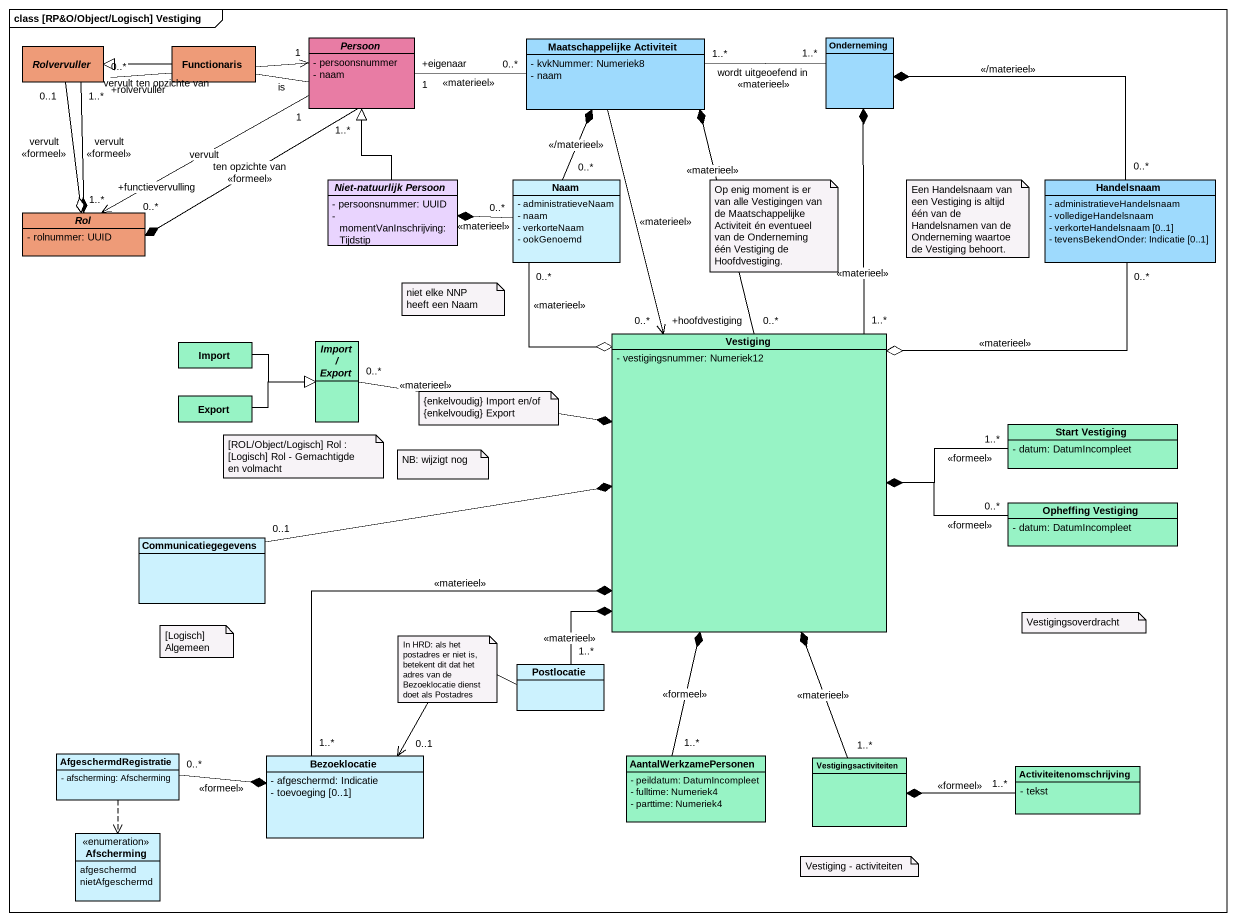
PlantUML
@startuml
mainframe class [RP&O/Object/Logisch] Vestiging
hide circle
hide empty members
skinparam classAttributeIconSize 0
abstract class Rolvervuller #EE9B78
class Functionaris #EE9B78
abstract class Persoon #E87CA4 {
  - persoonsnummer
  - naam
}
class "Maatschappelijke Activiteit" as Maatschappelijke_Activiteit #9EDAFD {
  - kvkNummer: Numeriek8
  - naam
}
class Onderneming #9EDAFD
abstract class "Niet-natuurlijk Persoon" as Niet_natuurlijk_Persoon #E9D4FE {
  - persoonsnummer: UUID
  - momentVanInschrijving: Tijdstip
}
class Naam #CCF2FE {
  - administratieveNaam
  - naam
  - verkorteNaam
  - ookGenoemd
}
class Handelsnaam #9EDAFD {
  - administratieveHandelsnaam
  - volledigeHandelsnaam
  - verkorteHandelsnaam [0..1]
  - tevensBekendOnder: Indicatie [0..1]
}
abstract class Rol #EE9B78 {
  - rolnummer: UUID
}
class Import #97F3C5
abstract class "Import / Export" as Import_Export #97F3C5
class Vestiging #97F3C5 {
  - vestigingsnummer: Numeriek12
}
class Export #97F3C5
class "Start Vestiging" as Start_Vestiging #97F3C5 {
  - datum: DatumIncompleet
}
class Communicatiegegevens #CCF2FE
class "Opheffing Vestiging" as Opheffing_Vestiging #97F3C5 {
  - datum: DatumIncompleet
}
class Postlocatie #CCF2FE
class AfgeschermdRegistratie #CCF2FE {
  - afscherming: Afscherming
}
class Bezoeklocatie #CCF2FE {
  - afgeschermd: Indicatie
  - toevoeging [0..1]
}
class AantalWerkzamePersonen #97F3C5 {
  - peildatum: DatumIncompleet
  - fulltime: Numeriek4
  - parttime: Numeriek4
}
class Vestigingsactiviteiten #97F3C5
class Activiteitenomschrijving #97F3C5 {
  - tekst
}
enum Afscherming #CCF2FE {
  afgeschermd
  nietAfgeschermd
}
Rolvervuller "+rolvervuller\n0..*" -right-> "1" Persoon : vervult ten opzichte van
Rolvervuller "1..*" --* Rol : vervult\n<<formeel>>
Rolvervuller "0..1" --o "1..*" Rol : vervult\n<<formeel>>
Functionaris -left-|> Rolvervuller
Functionaris -left-|> Rolvervuller
Functionaris -right- Persoon : is
Persoon "1..*" -left-* Rol : ten opzichte van\n<<formeel>>
Persoon "1" -left-> "+functievervulling\n0..*" Rol : vervult
Maatschappelijke_Activiteit "0..*" -left- "+eigenaar\n1" Persoon : <<materieel>>
Maatschappelijke_Activiteit "1..*" -right- "1..*" Onderneming : wordt uitgeoefend in\n<<materieel>>
Maatschappelijke_Activiteit --> "+hoofdvestiging\n0..*" Vestiging : <<materieel>>
Niet_natuurlijk_Persoon -up-|> Persoon
Naam "0..*" -up-* Maatschappelijke_Activiteit : <</materieel>>
Naam "0..*" -left-* Niet_natuurlijk_Persoon : <<materieel>>
Naam "0..*" --o Vestiging : <<materieel>>
Handelsnaam "0..*" -left-* Onderneming : <</materieel>>
Handelsnaam "0..*" --o Vestiging : <<materieel>>
Import -right-|> Import_Export
Import_Export "0..*" -right-* Vestiging : <<materieel>>
Vestiging "0..*" -up-* Maatschappelijke_Activiteit : <<materieel>>
Vestiging "1..*" -up-* Onderneming : <<materieel>>
Export -right-|> Import_Export
Start_Vestiging "1..*" -left-* Vestiging : <<formeel>>
Communicatiegegevens "0..1" -right-* Vestiging
Opheffing_Vestiging "0..*" -left-* Vestiging : <<formeel>>
Postlocatie "1..*" -up-* Vestiging : <<materieel>>
Postlocatie -left-> "0..1" Bezoeklocatie
AfgeschermdRegistratie "0..*" -right-* Bezoeklocatie : <<formeel>>
AfgeschermdRegistratie ..> Afscherming
Bezoeklocatie "1..*" -up-* Vestiging : <<materieel>>
AantalWerkzamePersonen "1..*" -up-* Vestiging : <<formeel>>
Vestigingsactiviteiten "1..*" -up-* Vestiging : <<materieel>>
Activiteitenomschrijving "1..*" -left-* Vestigingsactiviteiten : <<formeel>>
note as N1
  Op enig moment is er van alle Vestigingen van de Maatschappelijke Activiteit én eventueel van de Onderneming één Vestiging de Hoofdvestiging.
end note
note as N2
  Een Handelsnaam van een Vestiging is altijd één van de Handelsnamen van de Onderneming waartoe de Vestiging behoort.
end note
note as N3
  niet elke NNP heeft een Naam
end note
note as N4
  {enkelvoudig} Import en/of {enkelvoudig} Export
end note
note as N5
  [ROL/Object/Logisch] Rol : [Logisch] Rol - Gemachtigde en volmacht
end note
note as N6
  NB: wijzigt nog
end note
note as N7
  Vestigingsoverdracht
end note
note as N8
  [Logisch] Algemeen
end note
note as N9
  In HRD: als het postadres er niet is, betekent dit dat het adres van de Bezoeklocatie dienst doet als Postadres
end note
note as N10
  Vestiging - activiteiten
end note
@enduml
